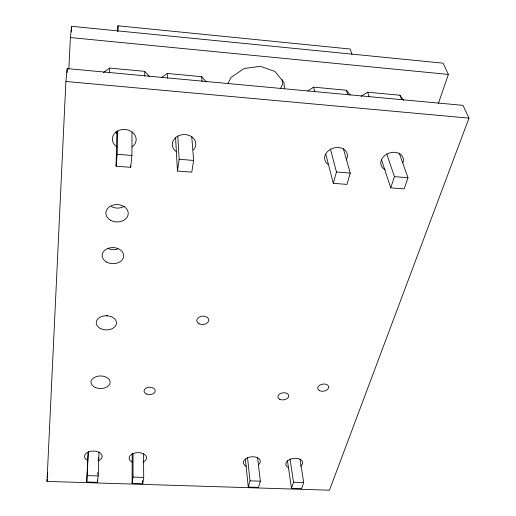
<?xml version="1.0" encoding="UTF-8"?>
<svg xmlns="http://www.w3.org/2000/svg" width="516" height="516" viewBox="0 0 516 516"><rect width="100%" height="100%" fill="white"/><g stroke="black" fill="none" stroke-linecap="round" stroke-linejoin="round"><path stroke-width="0.77" d="M143.525 453.596L143.719 477.423L142.726 483.75L132.102 483.415L132.18 454.028M132.102 483.415L133.018 477.074L133.064 453.222M116.939 131.303L116.068 166.184L130.671 167.332L131.922 155.471L132.012 132.109M130.671 167.332L130.677 165.752M116.068 166.184L117.177 154.278L117.732 130.909M117.887 31.418L118.041 25.8L350.171 49.02L351.97 54.354M88.075 452.455L86.746 482.002L97.518 482.337L98.188 475.952L99.014 452.003M97.518 482.337L97.601 479.945M97.795 474.359L97.853 472.766M98.298 460.008L98.375 457.615M109.547 72.879L109.727 68.08L144.712 71.35L149.511 76.478M86.746 482.002L88.41 451.623M47.008 481.409L65.887 81.476L67.209 68.602L462.968 105.354L468.992 118.132L329.466 490.2L47.008 481.409L47.201 479.048M67.016 72.621L67.209 68.602M68.86 68.918L70.395 37.558L71.556 26.297L443.076 63.171L448.391 74.433L438.381 103.348M71.273 31.921L71.556 26.297M47.33 477.474L47.717 472.753M117.564 31.405L118.041 25.8M191.733 136.334L193.616 160.444L191.778 172.15L177.446 171.022L179.149 159.276L177.775 135.96M257.587 457.673L260.341 481.176L258.535 487.362L248.28 487.046L250.015 480.841L247.487 457.311M343.372 148.666L350.254 173.086L346.958 184.393L333.291 183.315L336.471 171.97L330.414 149.066M300.015 459.188L303.692 482.57L301.589 488.71L291.469 488.394L293.501 482.241L290.044 458.834M399.242 153.168L407.975 177.743L404.157 188.908L390.741 187.85L394.437 176.646L386.703 153.8M227.93 83.631L230.987 77.445L244.107 68.512L260.277 66.3L274.918 71.447L283.961 82.418L284.484 88.836M280.298 88.662L282.542 84.489L282.149 79.709M103.335 72.724L109.727 68.08M161.366 77.587L167.236 73.459L201.614 76.678L206.374 82.018M307.736 90.951L313.567 87.146L346.442 90.223L350.209 95.086M361.032 96.376L367.618 92.203L399.945 95.228L403.673 100.33M87.339 475.604L98.188 475.952M133.018 477.074L143.719 477.423M250.015 480.841L260.341 481.176M293.501 482.241L303.692 482.57M117.177 154.278L131.922 155.471M179.149 159.276L193.616 160.444M336.471 171.97L350.254 173.086M394.437 176.646L407.975 177.743M65.887 81.476L468.992 118.132M70.395 37.558L448.391 74.433M399.945 95.228L401.654 99.653M367.618 92.203L369.159 96.744M381.427 159.515L390.741 187.85M346.442 90.223L347.855 94.763M313.567 87.146L314.792 91.803M325.815 154.136L333.291 183.315M287.425 460.504L291.469 488.394M245.332 459.014L248.28 487.046M201.614 76.678L202.098 81.463M175.588 137.817L177.446 171.022M167.236 73.459L167.468 78.251M144.712 71.35L144.783 76.149M142.7 480.577L142.726 483.75M117.184 133.534A11.707 9.765 3.3 0 1 115.313 131.941M107.599 315.721A9.978 7.063 1 0 1 106.141 315.715M117.887 248.925A10.61 8.004 1.7 0 1 107.367 248.222M124.169 206.368A11.01 8.624 2.2 0 1 111.198 206.555M116.861 146.886A11.92 9.836 3 0 1 115.442 132.541A11.92 9.836 3 0 1 132.838 132.612A11.92 9.836 3 0 1 131.948 146.95M176.382 151.756A11.758 9.707 -3.2 0 1 175.008 138.23A11.758 9.707 -3.2 0 1 191.365 136.527A11.758 9.707 -3.2 0 1 193.403 149.982M328.266 164.546A11.604 9.172 -16.5 0 1 326.925 152.207A11.604 9.172 -16.5 0 1 342.037 148.331A11.604 9.172 -16.5 0 1 346.268 159.921M385.323 169.803A11.616 8.92 -19.8 0 1 382.227 158.373A11.616 8.92 -19.8 0 1 396.456 152.504A11.616 8.92 -19.8 0 1 402.996 162.521M288.67 467.754A8.508 5.07 -7.7 0 1 287.876 460.614A8.508 5.07 -7.7 0 1 299.835 459.13A8.508 5.07 -7.7 0 1 300.557 466.277M246.416 466.296A8.553 5.141 -6.1 0 1 245.261 459.098A8.553 5.141 -6.1 0 1 257.284 457.602A8.553 5.141 -6.1 0 1 258.368 464.813M132.122 462.072A8.733 5.308 -1.8 0 1 131.644 454.312A8.733 5.308 -1.8 0 1 144.428 454.344A8.733 5.308 -1.8 0 1 143.035 462.097M87.784 460.543A8.83 5.354 -0.1 0 1 87.12 452.584A8.83 5.354 -0.1 0 1 100.246 453.035A8.83 5.354 -0.1 0 1 98.066 460.898M146.344 393.934A5.624 3.683 -1.9 0 0 155.232 391.154A5.624 3.683 -1.9 0 0 147.331 387.568A5.624 3.683 -1.9 0 0 146.344 393.934M319.456 390.651A5.547 3.573 -9.6 0 0 328.563 387.909A5.547 3.573 -9.6 0 0 321.558 384.362A5.547 3.573 -9.6 0 0 319.456 390.651M199.092 323.784A5.999 4.218 -4.4 0 0 208.709 320.662A5.999 4.218 -4.4 0 0 200.53 316.482A5.999 4.218 -4.4 0 0 199.092 323.784M279.73 399.3A5.508 3.541 -7.9 0 0 288.708 396.585A5.508 3.541 -7.9 0 0 281.568 393.095A5.508 3.541 -7.9 0 0 279.73 399.3M95.221 387.426A9.552 6.282 0.4 0 0 110.102 382.724A9.552 6.282 0.4 0 0 96.389 376.577A9.552 6.282 0.4 0 0 95.221 387.426M100.659 328.634A10.133 7.076 0.9 0 0 116.468 323.442A10.133 7.076 0.9 0 0 101.968 316.424A10.133 7.076 0.9 0 0 100.659 328.634M106.799 262.16A10.784 8.037 1.5 0 0 123.672 256.368A10.784 8.037 1.5 0 0 108.289 248.299A10.784 8.037 1.5 0 0 106.799 262.16M110.669 220.3A11.197 8.669 1.9 0 0 128.207 214.127A11.197 8.669 1.9 0 0 112.275 205.349A11.197 8.669 1.9 0 0 110.669 220.3"/></g></svg>
